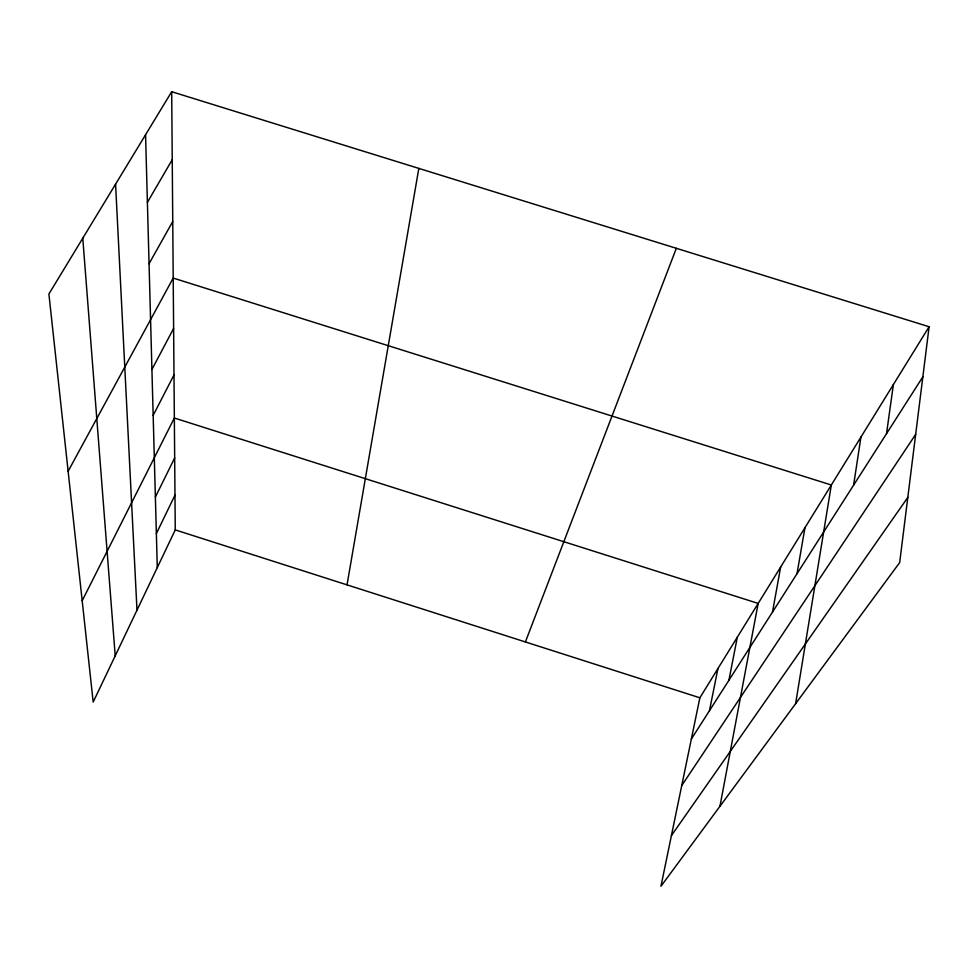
<?xml version="1.0" encoding="UTF-8"?>
<svg xmlns="http://www.w3.org/2000/svg" width="978" height="978" viewBox="0 0 978 978"><rect width="100%" height="100%" fill="white"/><g stroke="black" fill="none" stroke-linecap="round" stroke-linejoin="round"><path stroke-width="1.47" d="M929.1 326.738L899.674 562.582L660.945 886.288L699.869 697.791L929.1 326.738L171.688 91.712L48.9 294.011L93.179 702.057L175.258 529.893L171.688 91.712M886.533 433.645L893.379 384.55M853.611 485.149L860.933 437.068M795.615 703.683L831.324 485.002L173.204 278.07L68.13 471.249M347.031 584.868L418.829 168.399M797.009 573.719L804.955 527.692M772.498 612.069L780.652 567.032M719.955 806.263L758.17 603.414L174.341 418.022L82.189 600.724M728.916 680.248L737.326 637.155M709.466 710.688L717.938 668.536M525.394 641.959L676.336 248.302M156.358 533.56L174.976 495.186M155.38 497.032L174.671 457.985M153.167 415.344L173.998 374.965M151.92 369.476L173.619 328.461M149.059 263.718L172.739 221.541M147.397 202.348L172.238 159.695M691.348 739.038L922.853 376.811M681.727 785.615L915.665 434.379M671.397 835.628L907.804 497.423M175.258 529.893L699.869 697.791M82.775 238.216L115.221 655.822M115.575 184.157L136.993 610.15M145.563 134.744L157.287 567.595"/></g></svg>
